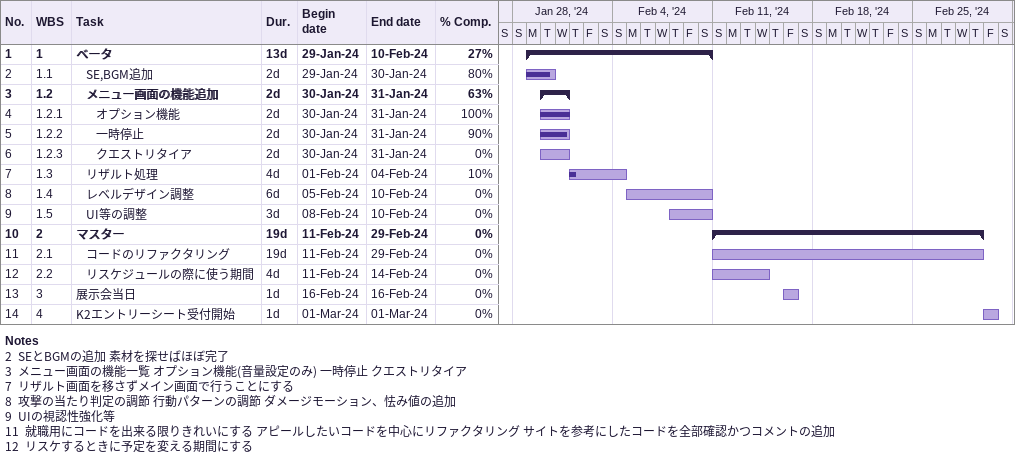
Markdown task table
| ID | WBS | Task | Duration | Start | Finish | % complete |
|---|---|---|---|---|---|---|
| 1 | 1 | **ベータ** | 13d | 2024-01-29 | 2024-02-10 | 27 |
| 2 | 1.1 | SE,BGM追加 | 2d | 2024-01-29 | 2024-01-30 | 80 |
| 3 | 1.2 | **メニュー画面の機能追加** | 2d | 2024-01-30 | 2024-01-31 | 63 |
| 4 | 1.2.1 | オプション機能 | 2d | 2024-01-30 | 2024-01-31 | 100 |
| 5 | 1.2.2 | 一時停止 | 2d | 2024-01-30 | 2024-01-31 | 90 |
| 6 | 1.2.3 | クエストリタイア | 2d | 2024-01-30 | 2024-01-31 | 0 |
| 7 | 1.3 | リザルト処理 | 4d | 2024-02-01 | 2024-02-04 | 10 |
| 8 | 1.4 | レベルデザイン調整 | 6d | 2024-02-05 | 2024-02-10 | 0 |
| 9 | 1.5 | UI等の調整 | 3d | 2024-02-08 | 2024-02-10 | 0 |
| 10 | 2 | **マスター** | 19d | 2024-02-11 | 2024-02-29 | 0 |
| 11 | 2.1 | コードのリファクタリング | 19d | 2024-02-11 | 2024-02-29 | 0 |
| 12 | 2.2 | リスケジュールの際に使う期間 | 4d | 2024-02-11 | 2024-02-14 | 0 |
| 13 | 3 | 展示会当日 | 1d | 2024-02-16 | 2024-02-16 | 0 |
| 14 | 4 | K2エントリーシート受付開始 | 1d | 2024-03-01 | 2024-03-01 | 0 |

Notes
- 2: SEとBGMの追加 素材を探せばほぼ完了
- 3: メニュー画面の機能一覧 オプション機能(音量設定のみ) 一時停止 クエストリタイア
- 7: リザルト画面を移さずメイン画面で行うことにする
- 8: 攻撃の当たり判定の調節 行動パターンの調節 ダメージモーション、怯み値の追加
- 9: UIの視認性強化等
- 11: 就職用にコードを出来る限りきれいにする アピールしたいコードを中心にリファクタリング サイトを参考にしたコードを全部確認かつコメントの追加
- 12: リスケするときに予定を変える期間にする
